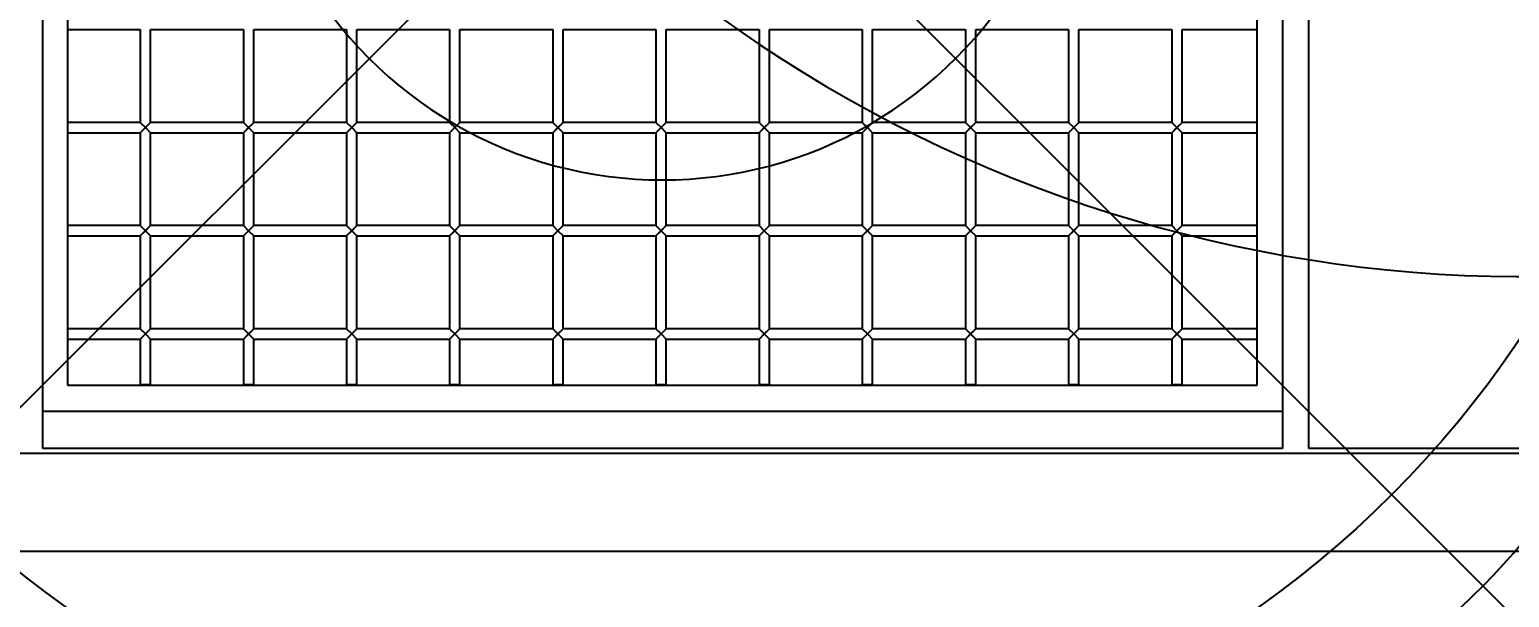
# Model space of a CAD drawing. Header units: centimetres. Extents: x 2097 to 16812, y -3973 to 8191.
# Drawn here: x 11659.16 to 11687.85, y 4754.95 to 4765.96 of the extents above; entities that cross this region are included whole.
import ezdxf
from ezdxf import colors
from ezdxf.entities.mleader import LeaderData, LeaderLine
from ezdxf.math import Vec2, Vec3

# ---------------------------------------------------------------- set-up
doc = ezdxf.new("R2010")
doc.units = ezdxf.units.CM
doc.layers.add('_GAZELEC-RESERVATION', color=1, linetype='Continuous', lineweight=18)
doc.layers.add('Fontanel-rsd', color=7, linetype='Continuous', lineweight=0)
doc.layers.add('prlm-VMC', color=93, linetype='Continuous')
doc.styles.get("Standard").update_dxf_attribs({"font": 'isocp.shx', "height": 15})

# ---------------------------------------------------------------- blocks, each defined once
blk = doc.blocks.new('xi.d500')
at = {"layer": 'prlm-VMC'}
for p, q in [((0, 0), (0, 92.024)), ((-32.5, 59.524), (32.5, 59.524))]:
    blk.add_line(p, q, dxfattribs=at)
for centre, radius, start, end in [((0, 59.524), 25, 0, 180), ((0, 59.524), 22.5, 0, 180), ((0, 35.917), 26.607, 20.016, 159.984), ((0, 59.524), 25, 180, 0), ((-11.25, 59.524), 11.25, 180, 0)]:
    blk.add_arc(centre, radius, start, end, dxfattribs=at)
blk = doc.blocks.new('xi.antares2200v')
at = {"layer": 'prlm-VMC', "color": 0}
for p, q in [((-31.7, 64.4), (31.7, 64.4)), ((-29.7, 62.5), (17.7, 62.5)), ((-29.7, 62.4), (-24.98, 62.4)), ((-24.98, 62.4), (-24.98, 2)), ((-24.47, 61.68), (-24.47, 62.4)), ((-24.47, 62.4), (-0.43, 62.4)), ((-0.43, 62.4), (-0.43, 61.68)), ((-24.47, 36.63), (-24.47, 61.68)), ((-0.43, 61.68), (-24.47, 61.68)), ((-0.43, 61.68), (-0.43, 36.18)), ((-23.97, 37.13), (-23.97, 61.18)), ((-23.97, 61.18), (-0.92, 61.18)), ((-22.52, 61.17), (-22.52, 60.28)), ((-22.52, 61.17), (-22.32, 61.17)), ((-22.32, 60.28), (-22.32, 61.17)), ((-20.52, 61.17), (-20.52, 60.28)), ((-20.52, 61.17), (-20.32, 61.17)), ((-20.32, 60.28), (-20.32, 61.17)), ((-18.52, 61.17), (-18.52, 60.28)), ((-18.52, 61.17), (-18.32, 61.17)), ((-18.32, 60.28), (-18.32, 61.17)), ((-16.52, 61.17), (-16.52, 60.28)), ((-16.52, 61.17), (-16.32, 61.17)), ((-16.32, 60.28), (-16.32, 61.17)), ((-14.52, 61.17), (-14.52, 60.28)), ((-14.52, 61.17), (-14.32, 61.17)), ((-14.32, 60.28), (-14.32, 61.17)), ((-12.52, 61.17), (-12.52, 60.28)), ((-12.52, 61.17), (-12.32, 61.17)), ((-12.32, 60.28), (-12.32, 61.17)), ((-10.52, 61.17), (-10.52, 60.28)), ((-10.52, 61.17), (-10.32, 61.17)), ((-10.32, 60.28), (-10.32, 61.17)), ((-8.52, 61.17), (-8.52, 60.28)), ((-8.52, 61.17), (-8.32, 61.17)), ((-8.32, 60.28), (-8.32, 61.17)), ((-6.52, 61.17), (-6.52, 60.28)), ((-6.52, 61.17), (-6.32, 61.17)), ((-6.32, 60.28), (-6.32, 61.17)), ((-4.52, 61.17), (-4.52, 60.28)), ((-4.52, 61.17), (-4.32, 61.17)), ((-4.32, 60.28), (-4.32, 61.17)), ((-2.52, 61.17), (-2.52, 60.28)), ((-2.52, 61.17), (-2.32, 61.17)), ((-2.32, 60.28), (-2.32, 61.17)), ((-0.92, 61.18), (-0.92, 37.13)), ((-22.52, 60.28), (-23.97, 60.28)), ((-22.42, 60.18), (-22.52, 60.28)), ((-22.52, 60.08), (-22.32, 60.28)), ((-22.42, 60.18), (-22.52, 60.28)), ((-22.42, 60.18), (-22.32, 60.28)), ((-22.42, 60.18), (-22.32, 60.28)), ((-20.52, 60.28), (-22.32, 60.28)), ((-20.42, 60.18), (-20.52, 60.28)), ((-20.52, 60.08), (-20.32, 60.28)), ((-20.42, 60.18), (-20.52, 60.28)), ((-20.42, 60.18), (-20.32, 60.28)), ((-20.42, 60.18), (-20.32, 60.28)), ((-18.52, 60.28), (-20.32, 60.28)), ((-18.42, 60.18), (-18.52, 60.28)), ((-18.52, 60.08), (-18.32, 60.28)), ((-18.42, 60.18), (-18.52, 60.28)), ((-18.42, 60.18), (-18.32, 60.28)), ((-18.42, 60.18), (-18.32, 60.28)), ((-16.52, 60.28), (-18.32, 60.28)), ((-16.42, 60.18), (-16.52, 60.28)), ((-16.52, 60.08), (-16.32, 60.28)), ((-16.42, 60.18), (-16.52, 60.28)), ((-16.42, 60.18), (-16.32, 60.28)), ((-16.42, 60.18), (-16.32, 60.28)), ((-14.52, 60.28), (-16.32, 60.28)), ((-14.42, 60.18), (-14.52, 60.28)), ((-14.52, 60.08), (-14.32, 60.28)), ((-14.42, 60.18), (-14.52, 60.28)), ((-14.42, 60.18), (-14.32, 60.28)), ((-14.42, 60.18), (-14.32, 60.28)), ((-12.52, 60.28), (-14.32, 60.28)), ((-12.42, 60.18), (-12.52, 60.28)), ((-12.52, 60.08), (-12.32, 60.28)), ((-12.42, 60.18), (-12.52, 60.28)), ((-12.42, 60.18), (-12.32, 60.28)), ((-12.42, 60.18), (-12.32, 60.28)), ((-10.52, 60.28), (-12.32, 60.28)), ((-10.42, 60.18), (-10.52, 60.28)), ((-10.52, 60.08), (-10.32, 60.28)), ((-10.42, 60.18), (-10.52, 60.28)), ((-10.42, 60.18), (-10.32, 60.28)), ((-10.42, 60.18), (-10.32, 60.28)), ((-8.52, 60.28), (-10.32, 60.28)), ((-8.42, 60.18), (-8.52, 60.28)), ((-8.52, 60.08), (-8.32, 60.28)), ((-8.42, 60.18), (-8.52, 60.28)), ((-8.42, 60.18), (-8.32, 60.28)), ((-8.42, 60.18), (-8.32, 60.28)), ((-6.52, 60.28), (-8.32, 60.28)), ((-6.42, 60.18), (-6.52, 60.28)), ((-6.52, 60.08), (-6.32, 60.28)), ((-6.42, 60.18), (-6.52, 60.28)), ((-6.42, 60.18), (-6.32, 60.28)), ((-6.42, 60.18), (-6.32, 60.28)), ((-4.52, 60.28), (-6.32, 60.28)), ((-4.42, 60.18), (-4.52, 60.28)), ((-4.52, 60.08), (-4.32, 60.28)), ((-4.42, 60.18), (-4.52, 60.28)), ((-4.42, 60.18), (-4.32, 60.28)), ((-4.42, 60.18), (-4.32, 60.28)), ((-2.52, 60.28), (-4.32, 60.28)), ((-2.42, 60.18), (-2.52, 60.28)), ((-2.52, 60.08), (-2.32, 60.28)), ((-2.42, 60.18), (-2.52, 60.28)), ((-2.42, 60.18), (-2.32, 60.28)), ((-2.42, 60.18), (-2.32, 60.28)), ((-0.92, 60.28), (-2.32, 60.28)), ((-23.97, 60.08), (-22.52, 60.08)), ((-22.42, 60.18), (-22.52, 60.08)), ((-22.52, 60.08), (-22.52, 58.28)), ((-22.42, 60.18), (-22.32, 60.08)), ((-22.32, 60.08), (-22.42, 60.18)), ((-22.32, 60.08), (-20.52, 60.08)), ((-22.32, 58.28), (-22.32, 60.08)), ((-20.42, 60.18), (-20.52, 60.08)), ((-20.52, 60.08), (-20.52, 58.28)), ((-20.42, 60.18), (-20.32, 60.08)), ((-20.32, 60.08), (-20.42, 60.18)), ((-20.32, 60.08), (-18.52, 60.08)), ((-20.32, 58.28), (-20.32, 60.08)), ((-18.42, 60.18), (-18.52, 60.08)), ((-18.52, 60.08), (-18.52, 58.28)), ((-18.42, 60.18), (-18.32, 60.08)), ((-18.32, 60.08), (-18.42, 60.18)), ((-18.32, 60.08), (-16.52, 60.08)), ((-18.32, 58.28), (-18.32, 60.08)), ((-16.42, 60.18), (-16.52, 60.08)), ((-16.52, 60.08), (-16.52, 58.28)), ((-16.42, 60.18), (-16.32, 60.08)), ((-16.32, 60.08), (-16.42, 60.18)), ((-16.32, 60.08), (-14.52, 60.08)), ((-16.32, 58.28), (-16.32, 60.08)), ((-14.42, 60.18), (-14.52, 60.08)), ((-14.52, 60.08), (-14.52, 58.28)), ((-14.42, 60.18), (-14.32, 60.08)), ((-14.32, 60.08), (-14.42, 60.18)), ((-14.32, 60.08), (-12.52, 60.08)), ((-14.32, 58.28), (-14.32, 60.08)), ((-12.42, 60.18), (-12.52, 60.08)), ((-12.52, 60.08), (-12.52, 58.28)), ((-12.42, 60.18), (-12.32, 60.08)), ((-12.32, 60.08), (-12.42, 60.18)), ((-12.32, 60.08), (-10.52, 60.08)), ((-12.32, 58.28), (-12.32, 60.08)), ((-10.42, 60.18), (-10.52, 60.08)), ((-10.52, 60.08), (-10.52, 58.28)), ((-10.42, 60.18), (-10.32, 60.08)), ((-10.32, 60.08), (-10.42, 60.18)), ((-10.32, 60.08), (-8.52, 60.08)), ((-10.32, 58.28), (-10.32, 60.08)), ((-8.42, 60.18), (-8.52, 60.08)), ((-8.52, 60.08), (-8.52, 58.28)), ((-8.42, 60.18), (-8.32, 60.08)), ((-8.32, 60.08), (-8.42, 60.18)), ((-8.32, 60.08), (-6.52, 60.08)), ((-8.32, 58.28), (-8.32, 60.08)), ((-6.42, 60.18), (-6.52, 60.08)), ((-6.52, 60.08), (-6.52, 58.28)), ((-6.42, 60.18), (-6.32, 60.08)), ((-6.32, 60.08), (-6.42, 60.18)), ((-6.32, 60.08), (-4.52, 60.08)), ((-6.32, 58.28), (-6.32, 60.08)), ((-4.42, 60.18), (-4.52, 60.08)), ((-4.52, 60.08), (-4.52, 58.28)), ((-4.42, 60.18), (-4.32, 60.08)), ((-4.32, 60.08), (-4.42, 60.18)), ((-4.32, 60.08), (-2.52, 60.08)), ((-4.32, 58.28), (-4.32, 60.08)), ((-2.42, 60.18), (-2.52, 60.08)), ((-2.52, 60.08), (-2.52, 58.28)), ((-2.42, 60.18), (-2.32, 60.08)), ((-2.32, 60.08), (-2.42, 60.18)), ((-2.32, 60.08), (-0.92, 60.08)), ((-2.32, 58.28), (-2.32, 60.08)), ((-22.52, 58.28), (-23.97, 58.28)), ((-22.42, 58.18), (-22.52, 58.28)), ((-22.52, 58.08), (-22.32, 58.28)), ((-22.42, 58.18), (-22.52, 58.28)), ((-22.42, 58.18), (-22.32, 58.28)), ((-22.42, 58.18), (-22.32, 58.28)), ((-20.52, 58.28), (-22.32, 58.28)), ((-20.42, 58.18), (-20.52, 58.28)), ((-20.52, 58.08), (-20.32, 58.28)), ((-20.42, 58.18), (-20.52, 58.28)), ((-20.42, 58.18), (-20.32, 58.28)), ((-20.42, 58.18), (-20.32, 58.28)), ((-18.52, 58.28), (-20.32, 58.28)), ((-18.42, 58.18), (-18.52, 58.28)), ((-18.52, 58.08), (-18.32, 58.28)), ((-18.42, 58.18), (-18.52, 58.28)), ((-18.42, 58.18), (-18.32, 58.28)), ((-18.42, 58.18), (-18.32, 58.28)), ((-16.52, 58.28), (-18.32, 58.28)), ((-16.42, 58.18), (-16.52, 58.28)), ((-16.52, 58.08), (-16.32, 58.28)), ((-16.42, 58.18), (-16.52, 58.28)), ((-16.42, 58.18), (-16.32, 58.28)), ((-16.42, 58.18), (-16.32, 58.28)), ((-14.52, 58.28), (-16.32, 58.28)), ((-14.42, 58.18), (-14.52, 58.28)), ((-14.52, 58.08), (-14.32, 58.28)), ((-14.42, 58.18), (-14.52, 58.28)), ((-14.42, 58.18), (-14.32, 58.28)), ((-14.42, 58.18), (-14.32, 58.28)), ((-12.52, 58.28), (-14.32, 58.28)), ((-12.42, 58.18), (-12.52, 58.28)), ((-12.52, 58.08), (-12.32, 58.28)), ((-12.42, 58.18), (-12.52, 58.28)), ((-12.42, 58.18), (-12.32, 58.28)), ((-12.42, 58.18), (-12.32, 58.28)), ((-10.52, 58.28), (-12.32, 58.28)), ((-10.42, 58.18), (-10.52, 58.28)), ((-10.52, 58.08), (-10.32, 58.28)), ((-10.42, 58.18), (-10.52, 58.28)), ((-10.42, 58.18), (-10.32, 58.28)), ((-10.42, 58.18), (-10.32, 58.28)), ((-8.52, 58.28), (-10.32, 58.28)), ((-8.42, 58.18), (-8.52, 58.28)), ((-8.52, 58.08), (-8.32, 58.28)), ((-8.42, 58.18), (-8.52, 58.28)), ((-8.42, 58.18), (-8.32, 58.28)), ((-8.42, 58.18), (-8.32, 58.28)), ((-6.52, 58.28), (-8.32, 58.28)), ((-6.42, 58.18), (-6.52, 58.28)), ((-6.52, 58.08), (-6.32, 58.28)), ((-6.42, 58.18), (-6.52, 58.28)), ((-6.42, 58.18), (-6.32, 58.28)), ((-6.42, 58.18), (-6.32, 58.28)), ((-4.52, 58.28), (-6.32, 58.28)), ((-4.42, 58.18), (-4.52, 58.28)), ((-4.52, 58.08), (-4.32, 58.28)), ((-4.42, 58.18), (-4.52, 58.28)), ((-4.42, 58.18), (-4.32, 58.28)), ((-4.42, 58.18), (-4.32, 58.28)), ((-2.52, 58.28), (-4.32, 58.28)), ((-2.42, 58.18), (-2.52, 58.28)), ((-2.52, 58.08), (-2.32, 58.28)), ((-2.42, 58.18), (-2.52, 58.28)), ((-2.42, 58.18), (-2.32, 58.28)), ((-2.42, 58.18), (-2.32, 58.28)), ((-0.92, 58.28), (-2.32, 58.28)), ((-23.97, 58.08), (-22.52, 58.08)), ((-22.42, 58.18), (-22.52, 58.08)), ((-22.52, 58.08), (-22.52, 56.28)), ((-22.42, 58.18), (-22.32, 58.08)), ((-22.32, 58.08), (-22.42, 58.18)), ((-22.32, 58.08), (-20.52, 58.08)), ((-22.32, 56.28), (-22.32, 58.08)), ((-20.42, 58.18), (-20.52, 58.08)), ((-20.52, 58.08), (-20.52, 56.28)), ((-20.42, 58.18), (-20.32, 58.08)), ((-20.32, 58.08), (-20.42, 58.18)), ((-20.32, 58.08), (-18.52, 58.08)), ((-20.32, 56.28), (-20.32, 58.08)), ((-18.42, 58.18), (-18.52, 58.08)), ((-18.52, 58.08), (-18.52, 56.28)), ((-18.42, 58.18), (-18.32, 58.08)), ((-18.32, 58.08), (-18.42, 58.18)), ((-18.32, 58.08), (-16.52, 58.08)), ((-18.32, 56.28), (-18.32, 58.08)), ((-16.42, 58.18), (-16.52, 58.08)), ((-16.52, 58.08), (-16.52, 56.28)), ((-16.42, 58.18), (-16.32, 58.08)), ((-16.32, 58.08), (-16.42, 58.18)), ((-16.32, 58.08), (-14.52, 58.08)), ((-16.32, 56.28), (-16.32, 58.08)), ((-14.42, 58.18), (-14.52, 58.08)), ((-14.52, 58.08), (-14.52, 56.923)), ((-14.42, 58.18), (-14.32, 58.08)), ((-14.32, 58.08), (-14.42, 58.18)), ((-14.32, 58.08), (-12.52, 58.08)), ((-14.32, 56.973), (-14.32, 58.08)), ((-12.42, 58.18), (-12.52, 58.08)), ((-12.52, 58.08), (-12.52, 57.195)), ((-12.42, 58.18), (-12.32, 58.08)), ((-12.32, 58.08), (-12.42, 58.18)), ((-12.32, 58.08), (-10.52, 58.08)), ((-12.32, 57.194), (-12.32, 58.08)), ((-10.42, 58.18), (-10.52, 58.08)), ((-10.52, 58.08), (-10.52, 56.961)), ((-10.42, 58.18), (-10.32, 58.08)), ((-10.32, 58.08), (-10.42, 58.18)), ((-10.32, 58.08), (-8.52, 58.08)), ((-10.32, 56.909), (-10.32, 58.08)), ((-8.42, 58.18), (-8.52, 58.08)), ((-8.52, 58.08), (-8.52, 56.28)), ((-8.42, 58.18), (-8.32, 58.08)), ((-8.32, 58.08), (-8.42, 58.18)), ((-8.32, 58.08), (-6.52, 58.08)), ((-8.32, 56.28), (-8.32, 58.08)), ((-6.42, 58.18), (-6.52, 58.08)), ((-6.52, 58.08), (-6.52, 56.28)), ((-6.42, 58.18), (-6.32, 58.08)), ((-6.32, 58.08), (-6.42, 58.18)), ((-6.32, 58.08), (-4.52, 58.08)), ((-6.32, 56.28), (-6.32, 58.08)), ((-4.42, 58.18), (-4.52, 58.08)), ((-4.52, 58.08), (-4.52, 56.28)), ((-4.42, 58.18), (-4.32, 58.08)), ((-4.32, 58.08), (-4.42, 58.18)), ((-4.32, 58.08), (-2.52, 58.08)), ((-4.32, 56.28), (-4.32, 58.08)), ((-2.42, 58.18), (-2.52, 58.08)), ((-2.52, 58.08), (-2.52, 56.28)), ((-2.42, 58.18), (-2.32, 58.08)), ((-2.32, 58.08), (-2.42, 58.18)), ((-2.32, 58.08), (-0.92, 58.08)), ((-2.32, 56.28), (-2.32, 58.08)), ((-12.52, 57.195), (-12.52, 56.28)), ((-12.32, 56.28), (-12.32, 57.194)), ((-14.52, 56.923), (-14.52, 56.28)), ((-14.32, 56.28), (-14.32, 56.973)), ((-10.52, 56.961), (-10.52, 56.28)), ((-10.32, 56.28), (-10.32, 56.909)), ((-22.52, 56.28), (-23.97, 56.28)), ((-22.42, 56.18), (-22.52, 56.28)), ((-22.52, 56.08), (-22.32, 56.28)), ((-22.42, 56.18), (-22.52, 56.28)), ((-22.42, 56.18), (-22.32, 56.28)), ((-22.42, 56.18), (-22.32, 56.28)), ((-20.52, 56.28), (-22.32, 56.28)), ((-20.42, 56.18), (-20.52, 56.28)), ((-20.52, 56.08), (-20.32, 56.28)), ((-20.42, 56.18), (-20.52, 56.28)), ((-20.42, 56.18), (-20.32, 56.28)), ((-20.42, 56.18), (-20.32, 56.28)), ((-18.52, 56.28), (-20.32, 56.28)), ((-18.42, 56.18), (-18.52, 56.28)), ((-18.52, 56.08), (-18.32, 56.28)), ((-18.42, 56.18), (-18.52, 56.28)), ((-18.42, 56.18), (-18.32, 56.28)), ((-18.42, 56.18), (-18.32, 56.28)), ((-16.52, 56.28), (-18.32, 56.28)), ((-16.42, 56.18), (-16.52, 56.28)), ((-16.52, 56.08), (-16.32, 56.28)), ((-16.42, 56.18), (-16.52, 56.28)), ((-16.42, 56.18), (-16.32, 56.28)), ((-16.42, 56.18), (-16.32, 56.28)), ((-16.17, 56.28), (-16.32, 56.28)), ((-14.52, 56.28), (-16.17, 56.28)), ((-14.42, 56.18), (-14.52, 56.28)), ((-14.52, 56.08), (-14.32, 56.28)), ((-14.42, 56.18), (-14.52, 56.28)), ((-14.42, 56.18), (-14.32, 56.28)), ((-14.42, 56.18), (-14.32, 56.28)), ((-12.52, 56.28), (-14.32, 56.28)), ((-12.42, 56.18), (-12.52, 56.28)), ((-12.52, 56.08), (-12.32, 56.28)), ((-12.42, 56.18), (-12.52, 56.28)), ((-12.42, 56.18), (-12.32, 56.28)), ((-12.42, 56.18), (-12.32, 56.28)), ((-10.52, 56.28), (-12.32, 56.28)), ((-10.42, 56.18), (-10.52, 56.28)), ((-10.52, 56.08), (-10.32, 56.28)), ((-10.42, 56.18), (-10.52, 56.28)), ((-10.42, 56.18), (-10.32, 56.28)), ((-10.42, 56.18), (-10.32, 56.28)), ((-8.72, 56.28), (-10.32, 56.28)), ((-8.52, 56.28), (-8.72, 56.28)), ((-8.42, 56.18), (-8.52, 56.28)), ((-8.52, 56.08), (-8.32, 56.28)), ((-8.42, 56.18), (-8.52, 56.28)), ((-8.42, 56.18), (-8.32, 56.28)), ((-8.42, 56.18), (-8.32, 56.28)), ((-6.52, 56.28), (-8.32, 56.28)), ((-6.42, 56.18), (-6.52, 56.28)), ((-6.52, 56.08), (-6.32, 56.28)), ((-6.42, 56.18), (-6.52, 56.28)), ((-6.42, 56.18), (-6.32, 56.28)), ((-6.42, 56.18), (-6.32, 56.28)), ((-4.52, 56.28), (-6.32, 56.28)), ((-4.42, 56.18), (-4.52, 56.28)), ((-4.52, 56.08), (-4.32, 56.28)), ((-4.42, 56.18), (-4.52, 56.28)), ((-4.42, 56.18), (-4.32, 56.28)), ((-4.42, 56.18), (-4.32, 56.28)), ((-2.52, 56.28), (-4.32, 56.28)), ((-2.42, 56.18), (-2.52, 56.28)), ((-2.52, 56.08), (-2.32, 56.28)), ((-2.42, 56.18), (-2.52, 56.28)), ((-2.42, 56.18), (-2.32, 56.28)), ((-2.42, 56.18), (-2.32, 56.28)), ((-0.92, 56.28), (-2.32, 56.28)), ((-23.97, 56.08), (-22.52, 56.08)), ((-22.42, 56.18), (-22.52, 56.08)), ((-22.52, 56.08), (-22.52, 54.28)), ((-22.42, 56.18), (-22.32, 56.08)), ((-22.32, 56.08), (-22.42, 56.18)), ((-22.32, 56.08), (-20.52, 56.08)), ((-22.32, 54.28), (-22.32, 56.08)), ((-20.42, 56.18), (-20.52, 56.08)), ((-20.52, 56.08), (-20.52, 54.28)), ((-20.42, 56.18), (-20.32, 56.08)), ((-20.32, 56.08), (-20.42, 56.18)), ((-20.32, 56.08), (-18.52, 56.08)), ((-20.32, 54.28), (-20.32, 56.08)), ((-18.42, 56.18), (-18.52, 56.08)), ((-18.52, 56.08), (-18.52, 54.421)), ((-18.42, 56.18), (-18.32, 56.08)), ((-18.32, 56.08), (-18.42, 56.18)), ((-18.32, 56.08), (-16.53, 56.08)), ((-18.32, 54.644), (-18.32, 56.08)), ((-16.53, 56.08), (-16.52, 56.08)), ((-16.52, 56.08), (-16.42, 56.18)), ((-16.506, 56.094), (-16.52, 56.08)), ((-16.52, 56.08), (-16.52, 54.28)), ((-16.42, 56.18), (-16.32, 56.08)), ((-16.397, 56.157), (-16.42, 56.18)), ((-16.32, 56.08), (-16.397, 56.157)), ((-16.32, 56.08), (-14.52, 56.08)), ((-16.32, 54.28), (-16.32, 56.08)), ((-14.42, 56.18), (-14.52, 56.08)), ((-14.52, 56.08), (-14.52, 54.28)), ((-14.42, 56.18), (-14.32, 56.08)), ((-14.32, 56.08), (-14.42, 56.18)), ((-14.32, 56.08), (-12.52, 56.08)), ((-14.32, 54.28), (-14.32, 56.08)), ((-12.42, 56.18), (-12.52, 56.08)), ((-12.52, 56.08), (-12.52, 54.28)), ((-12.42, 56.18), (-12.32, 56.08)), ((-12.32, 56.08), (-12.42, 56.18)), ((-12.32, 56.08), (-10.52, 56.08)), ((-12.32, 54.28), (-12.32, 56.08)), ((-10.42, 56.18), (-10.52, 56.08)), ((-10.52, 56.08), (-10.52, 54.28)), ((-10.42, 56.18), (-10.32, 56.08)), ((-10.32, 56.08), (-10.42, 56.18)), ((-10.32, 56.08), (-8.52, 56.08)), ((-10.32, 54.28), (-10.32, 56.08)), ((-8.461, 56.139), (-8.52, 56.08)), ((-8.52, 56.08), (-8.52, 54.28)), ((-8.42, 56.18), (-8.461, 56.139)), ((-8.42, 56.18), (-8.32, 56.08)), ((-8.32, 56.08), (-8.42, 56.18)), ((-8.32, 56.08), (-6.52, 56.08)), ((-8.32, 56.056), (-8.32, 56.08)), ((-8.32, 54.28), (-8.32, 56.056)), ((-6.42, 56.18), (-6.52, 56.08)), ((-6.52, 56.08), (-6.52, 54.59)), ((-6.42, 56.18), (-6.32, 56.08)), ((-6.32, 56.08), (-6.42, 56.18)), ((-6.32, 56.08), (-4.52, 56.08)), ((-6.32, 54.363), (-6.32, 56.08)), ((-4.42, 56.18), (-4.52, 56.08)), ((-4.52, 56.08), (-4.52, 54.28)), ((-4.42, 56.18), (-4.32, 56.08)), ((-4.32, 56.08), (-4.42, 56.18)), ((-4.32, 56.08), (-2.52, 56.08)), ((-4.32, 54.28), (-4.32, 56.08)), ((-2.42, 56.18), (-2.52, 56.08)), ((-2.52, 56.08), (-2.52, 54.28)), ((-2.42, 56.18), (-2.32, 56.08)), ((-2.32, 56.08), (-2.42, 56.18)), ((-2.32, 56.08), (-0.92, 56.08)), ((-2.32, 54.28), (-2.32, 56.08)), ((-18.32, 54.28), (-18.32, 54.644)), ((-6.52, 54.59), (-6.52, 54.28)), ((-22.52, 54.28), (-23.97, 54.28)), ((-20.52, 54.28), (-22.32, 54.28)), ((-18.64, 54.28), (-20.32, 54.28)), ((-18.52, 54.28), (-18.64, 54.28)), ((-18.52, 54.421), (-18.52, 54.28)), ((-16.52, 54.28), (-18.32, 54.28)), ((-14.52, 54.28), (-16.32, 54.28)), ((-12.52, 54.28), (-14.32, 54.28)), ((-10.52, 54.28), (-12.32, 54.28)), ((-8.52, 54.28), (-10.32, 54.28)), ((-6.52, 54.28), (-8.32, 54.28)), ((-6.32, 54.28), (-6.32, 54.363)), ((-6.25, 54.28), (-6.32, 54.28)), ((-4.52, 54.28), (-6.25, 54.28)), ((-2.52, 54.28), (-4.32, 54.28)), ((-0.92, 54.28), (-2.32, 54.28))]:
    blk.add_line(p, q, dxfattribs=at)
blk.add_circle((-12.445, 49.155), 20, dxfattribs=at)
blk.add_arc((-12.445, 49.155), 8.04, 360, 180, dxfattribs=at)

msp = doc.modelspace()

# ---------------------------------------------------------------- block references
at = {"layer": 'prlm-VMC'}
for name, p, rotation in [('xi.d500', (11713.521, 4813.172), 134.9999999999959), ('xi.antares2200v', (11658.986, 4820.237), 180)]:
    msp.add_blockref(name, p, dxfattribs=dict(at, rotation=rotation))

# ---------------------------------------------------------------- leaders
at = {"layer": '_GAZELEC-RESERVATION', "color": 6}
ml = msp.add_multileader_mtext('Standard', dxfattribs=at)
ml.set_content('résa n°19 EU\\P25X25 A.inf: +204.08', color=6)
ml.set_leader_properties()
ml.build(insert=Vec2(0, 0))
ml.multileader.update_dxf_attribs({"has_text_frame": 1, "arrow_head_size": 8, "scale": 20})
ctx = ml.context
ctx.base_point, ctx.scale, ctx.char_height, ctx.arrow_head_size, ctx.landing_gap_size, ctx.plane_origin = Vec3(11201.991, 4815.997), 20, 8, 8, 4, Vec3(10699.893, 4590.317)
notes = []
notes.append((ctx, [(0, (1, 1, 0), (11314.379, 4815.997), (-1, 0), 8.984, [(0, [(11445.345, 4756.233)], 0, [])])]))
ctx.mtext.insert, ctx.mtext.width, ctx.mtext.flow_direction = Vec3(11205.991, 4819.997), 156.88504, 5
ml = msp.add_multileader_mtext('Standard', dxfattribs=at)
ml.set_content('résa n°35 VMC\\P500X200 A.inf: +204.50', color=6)
ml.set_leader_properties()
ml.build(insert=Vec2(0, 0))
ml.multileader.update_dxf_attribs({"has_text_frame": 1, "arrow_head_size": 8, "scale": 20})
ctx = ml.context
ctx.base_point, ctx.scale, ctx.char_height, ctx.arrow_head_size, ctx.landing_gap_size, ctx.plane_origin = Vec3(11143.041, 4778.792), 20, 8, 8, 4, Vec3(10515.726, 4597.495)
notes.append((ctx, [(0, (1, 1, 0), (11266.432, 4778.792), (-1, 0), 8.984, [(0, [(11445.345, 4743.483)], 0, [])])]))
ctx.mtext.insert, ctx.mtext.width, ctx.mtext.flow_direction = Vec3(11147.041, 4782.792), 156.88504, 5
at = {"layer": 'Fontanel-rsd', "color": 140}
ml = msp.add_multileader_mtext('Standard', dxfattribs=at)
ml.set_content('Cheminée visite drain Ø160', color=140)
ml.set_leader_properties()
ml.build(insert=Vec2(0, 0))
ml.multileader.update_dxf_attribs({"has_text_frame": 1, "text_right_attachment_type": 6, "dogleg_length": 10, "arrow_head_size": 15})
ctx = ml.context
ctx.base_point, ctx.char_height, ctx.arrow_head_size, ctx.plane_origin = Vec3(11680.634, 4798.583), 10, 15, Vec3(11926.028, 4759.055)
ctx.right_attachment, ctx.text_align_type = 6, 2
notes.append((ctx, [(0, (1, 1, 0), (11848.133, 4791.583), (-1, 0), 10, [(0, [(11915.246, 4759.429)], 0, [])])]))
ctx.mtext.insert, ctx.mtext.width, ctx.mtext.alignment, ctx.mtext.flow_direction = Vec3(11836.133, 4803.583), 221.19253, 3, 5
for ctx, leaders in notes:
    for number, flags, end, landing, length, lines in leaders:
        leader = LeaderData()
        leader.index, (leader.has_last_leader_line, leader.has_dogleg_vector, leader.attachment_direction) = number, flags
        leader.last_leader_point, leader.dogleg_vector, leader.dogleg_length = Vec3(end), Vec3(landing), length
        for number, points, colour, breaks in lines:
            line = LeaderLine()
            line.index, line.vertices, line.color, line.breaks = number, Vec3.list(points), colors.encode_raw_color(colour), breaks
            leader.lines.append(line)
        ctx.leaders.append(leader)

doc.saveas('drawing.dxf')
